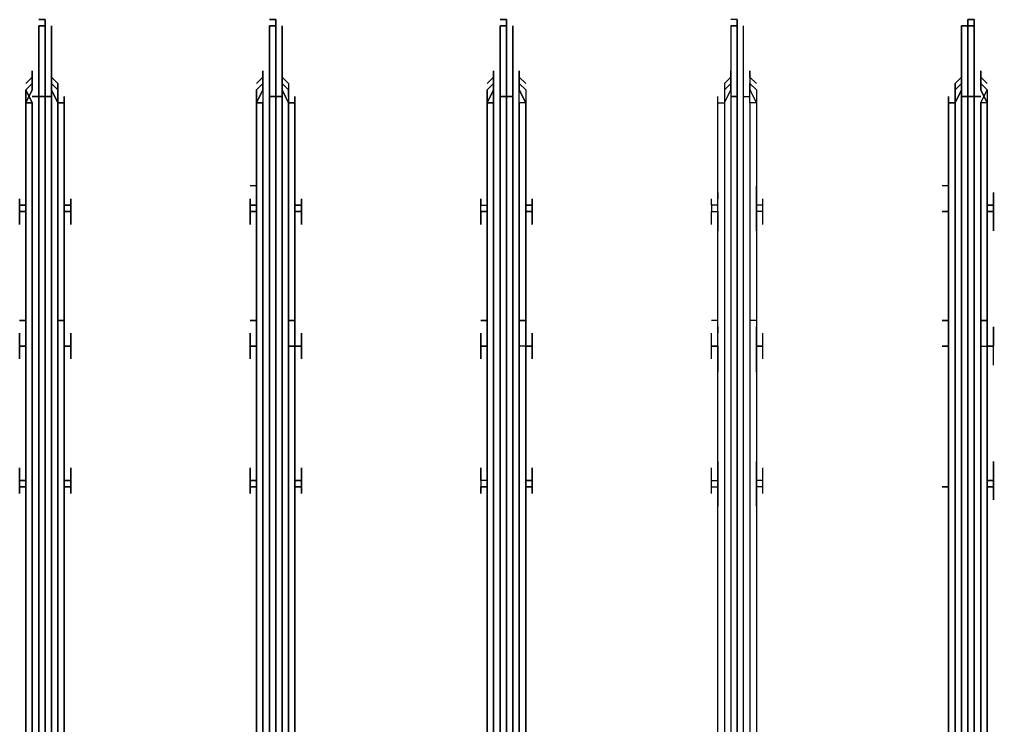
# Model space of a CAD drawing. Header units: metres. Extents: x 531759 to 532148, y 2675314 to 2675634.
# Drawn here: x 531962.0459 to 531962.2562, y 2675490.1569 to 2675490.3094 of the extents above; entities that cross this region are included whole.
import ezdxf

# ---------------------------------------------------------------- set-up
doc = ezdxf.new("R2010")
doc.units = ezdxf.units.M
doc.layers.add('IDT', color=7, linetype='Continuous')

# ---------------------------------------------------------------- blocks, each defined once
blk = doc.blocks.new('IDT')
at = {"layer": 'IDT', "color": 0, "lineweight": 25}
for p, q in [((13.89251, 14.96743), (13.89251, 15.16384)), ((13.89251, 15.16384), (13.89251, 14.96743)), ((13.89389, 15.16384), (13.89389, 14.96743)), ((13.89389, 14.96743), (13.89389, 15.16384)), ((13.89527, 14.96605), (13.89527, 15.16384)), ((13.89527, 15.16384), (13.89527, 14.96605)), ((13.89527, 14.96605), (13.89527, 15.16384)), ((13.89527, 15.16384), (13.89527, 14.96605)), ((13.89666, 14.96605), (13.89666, 15.16384)), ((13.89666, 15.16384), (13.89666, 14.96605)), ((13.89804, 14.96605), (13.89804, 15.16384)), ((13.89804, 15.16384), (13.89804, 14.96605)), ((13.89942, 15.16384), (13.89942, 14.96743)), ((13.89942, 14.96743), (13.89942, 15.16384)), ((13.9008, 14.96743), (13.9008, 15.16384)), ((13.9008, 15.16384), (13.9008, 14.96743)), ((13.9423, 14.96743), (13.9423, 15.16384)), ((13.94368, 14.96743), (13.94368, 15.16384)), ((13.94507, 15.16384), (13.94507, 14.96605)), ((13.94645, 15.16384), (13.94645, 14.96605)), ((13.94645, 14.96605), (13.94645, 15.16384)), ((13.94783, 14.96605), (13.94783, 15.16384)), ((13.94921, 14.96743), (13.94921, 15.16384)), ((13.9506, 15.16384), (13.9506, 14.96743)), ((13.99209, 14.96743), (13.99209, 15.16384)), ((13.99209, 15.16384), (13.99209, 14.96743)), ((13.99348, 15.16384), (13.99348, 14.96743)), ((13.99348, 14.96743), (13.99348, 15.16384)), ((13.99486, 14.96605), (13.99486, 15.16384)), ((13.99486, 15.16384), (13.99486, 14.96605)), ((13.99624, 15.16384), (13.99624, 14.96605)), ((13.99624, 14.96605), (13.99624, 15.16384)), ((13.99624, 15.16384), (13.99624, 14.96605)), ((13.99624, 14.96605), (13.99624, 15.16384)), ((13.99763, 15.16384), (13.99763, 14.96605)), ((13.99763, 14.96605), (13.99763, 15.16384)), ((13.99901, 15.16384), (13.99901, 14.96743)), ((13.99901, 14.96743), (13.99901, 15.16384)), ((14.00039, 14.96743), (14.00039, 15.16384)), ((14.00039, 15.16384), (14.00039, 14.96743)), ((14.04189, 14.96743), (14.04189, 15.16384)), ((14.04189, 15.16384), (14.04189, 14.96743)), ((14.04189, 15.16384), (14.04189, 14.96743)), ((14.04189, 15.16384), (14.04189, 14.96743)), ((14.04327, 15.16384), (14.04327, 14.96743)), ((14.04327, 14.96743), (14.04327, 15.16384)), ((14.04327, 14.96743), (14.04327, 15.16384)), ((14.04327, 14.96743), (14.04327, 15.16384)), ((14.04465, 14.96605), (14.04465, 15.16384)), ((14.04465, 15.16384), (14.04465, 14.96605)), ((14.04465, 14.96605), (14.04465, 15.16384)), ((14.04465, 15.16384), (14.04465, 14.96605)), ((14.04604, 14.96605), (14.04604, 15.16384)), ((14.04604, 15.16384), (14.04604, 14.96605)), ((14.04604, 14.96605), (14.04604, 15.16384)), ((14.04604, 15.16384), (14.04604, 14.96605)), ((14.04604, 14.96605), (14.04604, 15.16384)), ((14.04604, 15.16384), (14.04604, 14.96605)), ((14.04604, 15.16384), (14.04604, 14.96605)), ((14.04604, 14.96605), (14.04604, 15.16384)), ((14.04742, 14.96605), (14.04742, 15.16384)), ((14.04742, 15.16384), (14.04742, 14.96605)), ((14.04742, 15.16384), (14.04742, 14.96605)), ((14.04742, 14.96605), (14.04742, 15.16384)), ((14.0488, 15.16384), (14.0488, 14.96743)), ((14.0488, 14.96743), (14.0488, 15.16384)), ((14.0488, 14.96743), (14.0488, 15.16384)), ((14.0488, 14.96743), (14.0488, 15.16384)), ((14.05018, 14.96743), (14.05018, 15.16384)), ((14.05018, 15.16384), (14.05018, 14.96743)), ((14.05018, 14.96743), (14.05018, 15.16384)), ((14.05018, 15.16384), (14.05018, 14.96743)), ((14.09168, 14.96743), (14.09168, 15.16384)), ((14.09168, 15.16384), (14.09168, 14.96743)), ((14.09306, 15.16384), (14.09306, 14.96743)), ((14.09306, 14.96743), (14.09306, 15.16384)), ((14.09445, 14.96605), (14.09445, 15.16384)), ((14.09445, 15.16384), (14.09445, 14.96605)), ((14.09583, 15.16384), (14.09583, 14.96605)), ((14.09583, 14.96605), (14.09583, 15.16384)), ((14.09583, 15.16384), (14.09583, 14.96605)), ((14.09583, 14.96605), (14.09583, 15.16384)), ((14.09721, 15.16384), (14.09721, 14.96605)), ((14.09721, 14.96605), (14.09721, 15.16384)), ((14.0986, 15.16384), (14.0986, 14.96743)), ((14.0986, 14.96743), (14.0986, 15.16384)), ((14.09998, 14.96743), (14.09998, 15.16384)), ((14.09998, 15.16384), (14.09998, 14.96743)), ((13.89112, 15.05181), (13.89112, 15.05319)), ((13.89112, 15.05319), (13.89112, 15.05181)), ((13.89251, 15.05042), (13.89251, 15.05457)), ((13.89251, 15.05457), (13.89251, 15.05042)), ((13.9008, 15.05457), (13.9008, 15.05042)), ((13.9008, 15.05042), (13.9008, 15.05457)), ((13.9008, 15.05319), (13.9008, 15.05181)), ((13.9008, 15.05181), (13.9008, 15.05319)), ((13.9423, 15.05457), (13.9423, 15.05042)), ((13.9423, 15.05319), (13.9423, 15.05181)), ((13.9506, 15.05042), (13.9506, 15.05457)), ((13.9506, 15.05181), (13.9506, 15.05319)), ((13.99209, 15.04904), (13.99209, 15.05457)), ((13.99209, 15.05457), (13.99209, 15.05042)), ((13.99209, 15.05181), (13.99209, 15.05319)), ((13.99209, 15.05319), (13.99209, 15.05181)), ((14.00039, 15.05042), (14.00039, 15.05457)), ((14.00039, 15.05457), (14.00039, 15.05042)), ((14.00039, 15.05319), (14.00039, 15.05181)), ((14.00039, 15.05181), (14.00039, 15.05319)), ((14.04189, 15.05042), (14.04189, 15.05457)), ((14.04189, 15.05457), (14.04189, 15.05042)), ((14.04189, 15.05042), (14.04189, 15.05457)), ((14.04189, 15.05457), (14.04189, 15.04904)), ((14.04189, 15.05181), (14.04189, 15.05319)), ((14.04189, 15.05319), (14.04189, 15.05181)), ((14.04189, 15.05181), (14.04189, 15.05319)), ((14.04189, 15.05319), (14.04189, 15.05181)), ((14.05018, 15.05042), (14.05018, 15.05457)), ((14.05018, 15.05457), (14.05018, 15.05042)), ((14.05018, 15.05042), (14.05018, 15.05457)), ((14.05018, 15.05457), (14.05018, 15.05042)), ((14.05018, 15.05319), (14.05018, 15.05181)), ((14.05018, 15.05181), (14.05018, 15.05319)), ((14.05018, 15.05319), (14.05018, 15.05181)), ((14.05018, 15.05181), (14.05018, 15.05319)), ((14.09168, 15.05042), (14.09168, 15.05457)), ((14.09168, 15.05457), (14.09168, 15.04904)), ((14.09168, 15.05181), (14.09168, 15.05319)), ((14.09168, 15.05319), (14.09168, 15.05181)), ((14.09998, 15.05042), (14.09998, 15.05457)), ((14.09998, 15.05457), (14.09998, 15.05042)), ((14.09998, 15.05319), (14.09998, 15.05181)), ((14.09998, 15.05181), (14.09998, 15.05319)), ((13.89112, 15.05042), (13.89112, 15.05181)), ((13.89112, 15.05181), (13.89112, 15.05042)), ((13.9008, 15.05042), (13.9008, 15.05181)), ((13.9008, 15.05181), (13.9008, 15.05042)), ((13.94092, 15.05181), (13.94092, 15.05042)), ((13.95198, 15.05181), (13.95198, 15.05042)), ((13.99071, 15.05042), (13.99071, 15.05181)), ((13.99071, 15.05181), (13.99071, 15.05042)), ((14.00177, 15.05042), (14.00177, 15.05181)), ((14.00177, 15.05181), (14.00177, 15.05042)), ((14.0405, 15.05042), (14.0405, 15.05181)), ((14.0405, 15.05181), (14.0405, 15.05042)), ((14.0405, 15.05042), (14.0405, 15.05181)), ((14.0405, 15.05181), (14.0405, 15.05042)), ((14.05157, 15.05042), (14.05157, 15.05181)), ((14.05157, 15.05181), (14.05157, 15.05042)), ((14.05157, 15.05042), (14.05157, 15.05181)), ((14.05157, 15.05181), (14.05157, 15.05042)), ((14.0903, 15.05042), (14.0903, 15.05181)), ((14.0903, 15.05181), (14.0903, 15.05042)), ((14.10136, 15.05042), (14.10136, 15.05181)), ((14.10136, 15.05181), (14.10136, 15.05042)), ((13.89112, 15.04904), (13.89112, 15.05042)), ((13.89112, 15.05042), (13.89112, 15.04904)), ((13.89251, 15.05042), (13.89112, 15.05042)), ((13.89112, 15.05042), (13.89251, 15.05042)), ((13.89251, 15.04904), (13.89112, 15.04904)), ((13.89112, 15.04904), (13.89251, 15.04904)), ((13.89112, 15.04627), (13.89112, 15.04904)), ((13.89112, 15.04904), (13.89112, 15.04627)), ((13.89251, 15.04904), (13.89251, 15.05042)), ((13.89251, 15.05042), (13.89251, 15.04904)), ((13.89251, 15.04489), (13.89251, 15.04904)), ((13.89251, 15.04904), (13.89251, 15.04489)), ((13.9008, 15.04489), (13.9008, 15.05042)), ((13.9008, 15.05042), (13.90219, 15.05042)), ((13.90219, 15.05042), (13.9008, 15.05042)), ((13.9008, 15.05042), (13.90219, 15.05042)), ((13.90219, 15.05042), (13.9008, 15.05042)), ((13.9008, 15.05042), (13.9008, 15.04904)), ((13.9008, 15.05042), (13.9008, 15.04904)), ((13.9008, 15.04904), (13.9008, 15.05042)), ((13.9008, 15.04904), (13.9008, 15.04627)), ((13.9008, 15.04904), (13.9008, 15.04489)), ((13.9008, 15.04627), (13.9008, 15.04904)), ((13.94092, 15.05042), (13.9423, 15.05042)), ((13.94092, 15.05042), (13.94092, 15.04904)), ((13.94092, 15.04904), (13.9423, 15.04904)), ((13.94092, 15.04904), (13.94092, 15.04627)), ((13.9423, 15.05042), (13.9423, 15.04489)), ((13.9506, 15.04904), (13.9506, 15.05042)), ((13.95198, 15.05042), (13.9506, 15.05042)), ((13.9506, 15.04489), (13.9506, 15.04904)), ((13.95198, 15.04904), (13.9506, 15.04904)), ((13.95198, 15.05042), (13.95198, 15.04904)), ((13.95198, 15.04904), (13.95198, 15.04627)), ((13.99209, 15.05042), (13.99071, 15.05042)), ((13.99071, 15.05042), (13.99209, 15.05042)), ((13.99071, 15.04904), (13.99071, 15.05042)), ((13.99071, 15.05042), (13.99071, 15.04904)), ((13.99071, 15.04627), (13.99071, 15.04904)), ((13.99071, 15.04904), (13.99071, 15.04627)), ((13.99209, 15.04904), (13.99071, 15.04904)), ((13.99071, 15.04904), (13.99209, 15.04904)), ((13.99209, 15.05042), (13.99209, 15.04904)), ((13.99209, 15.04904), (13.99209, 15.04489)), ((13.99209, 15.04489), (13.99209, 15.04904)), ((14.00177, 15.05042), (14.00039, 15.05042)), ((14.00039, 15.05042), (14.00177, 15.05042)), ((14.00177, 15.05042), (14.00039, 15.05042)), ((14.00039, 15.05042), (14.00039, 15.04904)), ((14.00177, 15.05042), (14.00039, 15.05042)), ((14.00039, 15.05042), (14.00039, 15.04904)), ((14.00039, 15.04904), (14.00177, 15.04904)), ((14.00039, 15.04904), (14.00177, 15.04904)), ((14.00039, 15.04904), (14.00039, 15.04489)), ((14.00039, 15.04489), (14.00039, 15.04904)), ((14.00177, 15.04904), (14.00177, 15.05042)), ((14.00177, 15.04904), (14.00177, 15.05042)), ((14.00177, 15.04627), (14.00177, 15.04904)), ((14.00177, 15.04904), (14.00177, 15.04627)), ((14.04189, 15.05042), (14.0405, 15.05042)), ((14.0405, 15.05042), (14.04189, 15.05042)), ((14.04189, 15.05042), (14.0405, 15.05042)), ((14.0405, 15.05042), (14.04189, 15.05042)), ((14.0405, 15.04904), (14.0405, 15.05042)), ((14.0405, 15.05042), (14.0405, 15.04904)), ((14.0405, 15.04904), (14.0405, 15.05042)), ((14.0405, 15.05042), (14.0405, 15.04904)), ((14.04189, 15.04904), (14.0405, 15.04904)), ((14.0405, 15.04904), (14.0405, 15.04627)), ((14.0405, 15.04627), (14.0405, 15.04904)), ((14.0405, 15.04904), (14.0405, 15.04627)), ((14.0405, 15.04627), (14.0405, 15.04904)), ((14.0405, 15.04904), (14.04189, 15.04904)), ((14.04189, 15.04904), (14.0405, 15.04904)), ((14.0405, 15.04904), (14.04189, 15.04904)), ((14.04189, 15.04904), (14.04189, 15.05042)), ((14.04189, 15.05042), (14.04189, 15.04904)), ((14.04189, 15.04904), (14.04189, 15.05042)), ((14.04189, 15.04489), (14.04189, 15.04904)), ((14.04189, 15.04904), (14.04189, 15.04489)), ((14.04189, 15.04489), (14.04189, 15.04904)), ((14.04189, 15.04904), (14.04189, 15.04489)), ((14.05157, 15.05042), (14.05018, 15.05042)), ((14.05018, 15.05042), (14.05157, 15.05042)), ((14.05157, 15.05042), (14.05018, 15.05042)), ((14.05157, 15.05042), (14.05018, 15.05042)), ((14.05018, 15.05042), (14.05018, 15.04904)), ((14.05018, 15.04904), (14.05018, 15.05042)), ((14.05018, 15.05042), (14.05157, 15.05042)), ((14.05018, 15.04904), (14.05018, 15.05042)), ((14.05018, 15.05042), (14.05157, 15.05042)), ((14.05157, 15.05042), (14.05018, 15.05042)), ((14.05018, 15.05042), (14.05018, 15.04904)), ((14.05018, 15.04904), (14.05157, 15.04904)), ((14.05157, 15.04904), (14.05018, 15.04904)), ((14.05018, 15.04904), (14.05018, 15.04489)), ((14.05018, 15.04489), (14.05018, 15.04904)), ((14.05157, 15.04904), (14.05018, 15.04904)), ((14.05018, 15.04904), (14.05018, 15.04489)), ((14.05018, 15.04489), (14.05018, 15.04904)), ((14.05018, 15.04904), (14.05157, 15.04904)), ((14.05157, 15.04904), (14.05157, 15.05042)), ((14.05157, 15.05042), (14.05157, 15.04904)), ((14.05157, 15.04904), (14.05157, 15.05042)), ((14.05157, 15.05042), (14.05157, 15.04904)), ((14.05157, 15.04904), (14.05157, 15.04627)), ((14.05157, 15.04627), (14.05157, 15.04904)), ((14.05157, 15.04904), (14.05157, 15.04627)), ((14.05157, 15.04627), (14.05157, 15.04904)), ((14.09168, 15.05042), (14.0903, 15.05042)), ((14.0903, 15.05042), (14.09168, 15.05042)), ((14.0903, 15.04904), (14.0903, 15.05042)), ((14.0903, 15.05042), (14.0903, 15.04904)), ((14.0903, 15.04904), (14.09168, 15.04904)), ((14.09168, 15.04904), (14.0903, 15.04904)), ((14.0903, 15.04904), (14.0903, 15.04627)), ((14.0903, 15.04627), (14.0903, 15.04904)), ((14.09168, 15.04904), (14.09168, 15.05042)), ((14.09168, 15.04904), (14.09168, 15.04489)), ((14.09168, 15.04489), (14.09168, 15.04904)), ((14.10136, 15.05042), (14.09998, 15.05042)), ((14.09998, 15.05042), (14.10136, 15.05042)), ((14.10136, 15.05042), (14.09998, 15.05042)), ((14.09998, 15.05042), (14.09998, 15.04904)), ((14.09998, 15.04904), (14.09998, 15.05042)), ((14.09998, 15.05042), (14.10136, 15.05042)), ((14.10136, 15.04904), (14.09998, 15.04904)), ((14.09998, 15.04904), (14.09998, 15.04489)), ((14.09998, 15.04489), (14.09998, 15.04904)), ((14.09998, 15.04904), (14.10136, 15.04904)), ((14.10136, 15.04904), (14.10136, 15.05042)), ((14.10136, 15.05042), (14.10136, 15.04904)), ((14.10136, 15.04904), (14.10136, 15.04627)), ((14.10136, 15.04627), (14.10136, 15.04904)), ((13.89112, 15.04489), (13.89112, 15.04627)), ((13.89112, 15.04627), (13.89112, 15.04489)), ((13.9008, 15.04627), (13.9008, 15.04489)), ((13.9008, 15.04489), (13.9008, 15.04627)), ((13.9423, 15.04489), (13.9423, 15.04627)), ((13.9506, 15.04627), (13.9506, 15.04489)), ((13.99209, 15.04489), (13.99209, 15.04627)), ((13.99209, 15.04627), (13.99209, 15.04489)), ((14.00039, 15.04489), (14.00039, 15.04627)), ((14.00039, 15.04627), (14.00039, 15.04489)), ((14.04189, 15.04489), (14.04189, 15.04627)), ((14.04189, 15.04627), (14.04189, 15.04489)), ((14.04189, 15.04489), (14.04189, 15.04627)), ((14.04189, 15.04627), (14.04189, 15.04489)), ((14.05018, 15.04627), (14.05018, 15.04489)), ((14.05018, 15.04489), (14.05018, 15.04627)), ((14.05018, 15.04489), (14.05018, 15.04627)), ((14.05018, 15.04489), (14.05018, 15.04627)), ((14.09168, 15.04489), (14.09168, 15.04627)), ((14.09168, 15.04627), (14.09168, 15.04489)), ((14.09998, 15.04627), (14.09998, 15.04489)), ((14.09998, 15.04489), (14.09998, 15.04627)), ((13.89112, 15.02414), (13.89112, 15.02276)), ((13.89112, 15.02414), (13.89112, 15.02276)), ((13.89251, 15.01999), (13.89251, 15.02553)), ((13.89251, 15.02553), (13.89251, 15.01999)), ((13.9008, 15.01999), (13.9008, 15.02553)), ((13.9008, 15.02553), (13.9008, 15.01999)), ((13.9008, 15.02414), (13.9008, 15.02276)), ((13.9008, 15.02276), (13.9008, 15.02414)), ((13.9423, 15.02553), (13.9423, 15.01999)), ((13.9423, 15.02414), (13.9423, 15.02276)), ((13.9506, 15.01999), (13.9506, 15.02553)), ((13.9506, 15.02276), (13.9506, 15.02414)), ((13.99209, 15.01999), (13.99209, 15.02553)), ((13.99209, 15.02553), (13.99209, 15.01999)), ((13.99209, 15.02276), (13.99209, 15.02414)), ((13.99209, 15.02414), (13.99209, 15.02276)), ((14.00039, 15.01999), (14.00039, 15.02553)), ((14.00039, 15.02553), (14.00039, 15.01999)), ((14.00039, 15.02414), (14.00039, 15.02276)), ((14.00039, 15.02276), (14.00039, 15.02414)), ((14.04189, 15.01999), (14.04189, 15.02553)), ((14.04189, 15.02553), (14.04189, 15.01999)), ((14.04189, 15.01584), (14.04189, 15.02553)), ((14.04189, 15.02553), (14.04189, 15.01999)), ((14.04189, 15.02276), (14.04189, 15.02414)), ((14.04189, 15.02414), (14.04189, 15.02276)), ((14.04189, 15.02276), (14.04189, 15.02414)), ((14.04189, 15.02414), (14.04189, 15.02276)), ((14.05018, 15.01999), (14.05018, 15.02553)), ((14.05018, 15.02553), (14.05018, 15.01999)), ((14.05018, 15.02553), (14.05018, 15.01999)), ((14.05018, 15.01999), (14.05018, 15.02553)), ((14.05018, 15.02414), (14.05018, 15.02276)), ((14.05018, 15.02276), (14.05018, 15.02414)), ((14.05018, 15.02414), (14.05018, 15.02276)), ((14.05018, 15.02276), (14.05018, 15.02414)), ((14.09168, 15.01999), (14.09168, 15.02553)), ((14.09168, 15.02553), (14.09168, 15.01999)), ((14.09168, 15.02276), (14.09168, 15.02414)), ((14.09168, 15.02414), (14.09168, 15.02276)), ((14.09998, 15.01999), (14.09998, 15.02553)), ((14.09998, 15.02553), (14.09998, 15.01999)), ((14.09998, 15.02414), (14.09998, 15.02276)), ((14.09998, 15.02276), (14.09998, 15.02414)), ((13.89112, 15.02276), (13.89112, 15.01999)), ((13.89112, 15.02276), (13.89112, 15.01999)), ((13.9008, 15.02276), (13.9008, 15.01999)), ((13.9008, 15.01999), (13.9008, 15.02276)), ((13.94092, 15.02276), (13.94092, 15.01999)), ((13.95198, 15.02276), (13.95198, 15.01999)), ((13.99071, 15.01999), (13.99071, 15.02276)), ((13.99071, 15.02276), (13.99071, 15.01999)), ((14.00177, 15.01999), (14.00177, 15.02276)), ((14.00177, 15.02276), (14.00177, 15.01999)), ((14.0405, 15.01999), (14.0405, 15.02276)), ((14.0405, 15.02276), (14.0405, 15.01999)), ((14.0405, 15.01999), (14.0405, 15.02276)), ((14.0405, 15.02276), (14.0405, 15.01999)), ((14.05157, 15.01999), (14.05157, 15.02276)), ((14.05157, 15.02276), (14.05157, 15.01999)), ((14.05157, 15.01999), (14.05157, 15.02276)), ((14.05157, 15.02276), (14.05157, 15.01999)), ((14.0903, 15.01999), (14.0903, 15.02276)), ((14.0903, 15.02276), (14.0903, 15.01999)), ((14.10136, 15.01999), (14.10136, 15.02276)), ((14.10136, 15.02276), (14.10136, 15.01999)), ((13.89112, 15.01999), (13.89251, 15.01999)), ((13.89112, 15.01999), (13.89251, 15.01999)), ((13.89112, 15.01999), (13.89251, 15.01999)), ((13.89251, 15.01999), (13.89112, 15.01999)), ((13.89251, 15.01999), (13.89112, 15.01999)), ((13.89112, 15.01999), (13.89112, 15.01723)), ((13.89112, 15.01723), (13.89112, 15.01999)), ((13.89251, 15.01999), (13.89251, 15.01584)), ((13.89251, 15.01584), (13.89251, 15.01999)), ((13.89389, 15.01999), (13.89251, 15.01999)), ((13.90219, 15.01999), (13.9008, 15.01999)), ((13.9008, 15.01999), (13.90219, 15.01999)), ((13.90219, 15.01999), (13.9008, 15.01999)), ((13.9008, 15.01999), (13.90219, 15.01999)), ((13.9008, 15.01584), (13.9008, 15.01999)), ((13.9008, 15.01999), (13.9008, 15.01723)), ((13.9008, 15.01584), (13.9008, 15.01999)), ((13.9008, 15.01999), (13.90219, 15.01999)), ((13.90219, 15.01999), (13.9008, 15.01999)), ((13.9008, 15.01999), (13.9008, 15.01723)), ((13.94092, 15.01999), (13.9423, 15.01999)), ((13.9423, 15.01999), (13.94092, 15.01999)), ((13.94092, 15.01999), (13.94092, 15.01723)), ((13.9423, 15.01999), (13.9423, 15.01584)), ((13.95198, 15.01999), (13.9506, 15.01999)), ((13.9506, 15.01999), (13.9506, 15.01584)), ((13.9506, 15.01999), (13.95198, 15.01999)), ((13.95198, 15.01999), (13.9506, 15.01999)), ((13.95198, 15.01999), (13.95198, 15.01723)), ((13.99209, 15.01999), (13.99071, 15.01999)), ((13.99071, 15.01999), (13.99071, 15.01723)), ((13.99071, 15.01723), (13.99071, 15.01999)), ((13.99071, 15.01999), (13.99209, 15.01999)), ((13.99209, 15.01999), (13.99071, 15.01999)), ((13.99071, 15.01999), (13.99209, 15.01999)), ((13.99209, 15.01584), (13.99209, 15.01999)), ((13.99209, 15.01999), (13.99209, 15.01584)), ((13.99209, 15.01999), (13.99348, 15.01999)), ((14.00177, 15.01999), (14.00039, 15.01999)), ((14.00039, 15.01999), (14.00177, 15.01999)), ((14.00039, 15.01999), (14.00039, 15.01584)), ((14.00039, 15.01584), (14.00039, 15.01999)), ((14.00039, 15.01999), (14.00177, 15.01999)), ((14.00177, 15.01999), (14.00039, 15.01999)), ((14.00039, 15.01999), (14.00177, 15.01999)), ((14.00039, 15.01999), (14.00177, 15.01999)), ((14.00177, 15.01999), (14.00039, 15.01999)), ((14.00177, 15.01999), (14.00177, 15.01723)), ((14.00177, 15.01723), (14.00177, 15.01999)), ((14.04189, 15.01999), (14.0405, 15.01999)), ((14.0405, 15.01999), (14.04189, 15.01999)), ((14.0405, 15.01723), (14.0405, 15.01999)), ((14.0405, 15.01999), (14.0405, 15.01723)), ((14.0405, 15.01723), (14.0405, 15.01999)), ((14.0405, 15.01999), (14.04189, 15.01999)), ((14.04189, 15.01999), (14.0405, 15.01999)), ((14.0405, 15.01999), (14.0405, 15.01723)), ((14.04189, 15.01999), (14.0405, 15.01999)), ((14.0405, 15.01999), (14.04189, 15.01999)), ((14.04189, 15.01999), (14.0405, 15.01999)), ((14.0405, 15.01999), (14.04189, 15.01999)), ((14.04189, 15.01999), (14.04327, 15.01999)), ((14.04327, 15.01999), (14.04189, 15.01999)), ((14.04189, 15.01999), (14.04189, 15.01584)), ((14.04189, 15.01584), (14.04189, 15.01999)), ((14.04189, 15.01999), (14.04189, 15.01584)), ((14.05157, 15.01999), (14.05018, 15.01999)), ((14.05018, 15.01999), (14.05157, 15.01999)), ((14.05018, 15.01584), (14.05018, 15.01999)), ((14.05018, 15.01999), (14.05157, 15.01999)), ((14.05157, 15.01999), (14.05018, 15.01999)), ((14.05018, 15.01999), (14.05018, 15.01584)), ((14.05018, 15.01999), (14.05157, 15.01999)), ((14.05157, 15.01999), (14.05018, 15.01999)), ((14.05018, 15.01999), (14.05157, 15.01999)), ((14.05157, 15.01999), (14.05018, 15.01999)), ((14.05018, 15.01584), (14.05018, 15.01999)), ((14.05018, 15.01999), (14.05157, 15.01999)), ((14.05157, 15.01999), (14.05018, 15.01999)), ((14.05018, 15.01999), (14.05157, 15.01999)), ((14.05157, 15.01999), (14.05018, 15.01999)), ((14.05018, 15.01999), (14.05018, 15.01584)), ((14.05018, 15.01999), (14.05157, 15.01999)), ((14.05157, 15.01999), (14.05018, 15.01999)), ((14.05157, 15.01999), (14.05157, 15.01723)), ((14.05157, 15.01723), (14.05157, 15.01999)), ((14.05157, 15.01999), (14.05157, 15.01723)), ((14.05157, 15.01723), (14.05157, 15.01999)), ((14.0903, 15.01723), (14.0903, 15.01999)), ((14.0903, 15.01999), (14.09168, 15.01999)), ((14.09168, 15.01999), (14.0903, 15.01999)), ((14.0903, 15.01999), (14.09168, 15.01999)), ((14.09168, 15.01999), (14.0903, 15.01999)), ((14.0903, 15.01999), (14.0903, 15.01723)), ((14.09168, 15.01584), (14.09168, 15.01999)), ((14.09168, 15.01999), (14.09168, 15.01584)), ((14.09998, 15.01999), (14.09998, 15.01584)), ((14.09998, 15.01584), (14.09998, 15.01999)), ((14.09998, 15.01999), (14.10136, 15.01999)), ((14.10136, 15.01999), (14.09998, 15.01999)), ((14.09998, 15.01999), (14.10136, 15.01999)), ((14.10136, 15.01999), (14.09998, 15.01999)), ((14.09998, 15.01999), (14.10136, 15.01999)), ((14.09998, 15.01999), (14.10136, 15.01999)), ((14.10136, 15.01999), (14.09998, 15.01999)), ((14.10136, 15.01999), (14.10136, 15.01723)), ((14.10136, 15.01723), (14.10136, 15.01999)), ((13.89112, 15.01723), (13.89112, 15.01584)), ((13.89112, 15.01584), (13.89112, 15.01723)), ((13.9008, 15.01723), (13.9008, 15.01584)), ((13.9008, 15.01723), (13.9008, 15.01584)), ((13.9423, 15.01584), (13.9423, 15.01723)), ((13.9506, 15.01584), (13.9506, 15.01723)), ((13.99209, 15.01584), (13.99209, 15.01723)), ((13.99209, 15.01723), (13.99209, 15.01584)), ((14.00039, 15.01584), (14.00039, 15.01723)), ((14.00039, 15.01723), (14.00039, 15.01584)), ((14.04189, 15.01584), (14.04189, 15.01723)), ((14.04189, 15.01723), (14.04189, 15.01584)), ((14.04189, 15.01584), (14.04189, 15.01723)), ((14.04189, 15.01723), (14.04189, 15.01584)), ((14.05018, 15.01723), (14.05018, 15.01584)), ((14.05018, 15.01584), (14.05018, 15.01723)), ((14.05018, 15.01584), (14.05018, 15.01723)), ((14.05018, 15.01723), (14.05018, 15.01584)), ((14.09168, 15.01584), (14.09168, 15.01723)), ((14.09168, 15.01723), (14.09168, 15.01584)), ((14.09998, 15.01584), (14.09998, 15.01723)), ((14.09998, 15.01723), (14.09998, 15.01584)), ((13.89389, 15.01446), (13.89251, 15.01446)), ((13.89251, 15.01446), (13.89389, 15.01446)), ((13.90219, 15.01446), (13.9008, 15.01446)), ((13.9008, 15.01446), (13.90219, 15.01446)), ((13.9423, 15.01446), (13.94368, 15.01446)), ((13.9506, 15.01446), (13.95198, 15.01446)), ((13.99348, 15.01446), (13.99209, 15.01446)), ((13.99209, 15.01446), (13.99348, 15.01446)), ((14.00177, 15.01446), (14.00039, 15.01446)), ((14.00039, 15.01446), (14.00177, 15.01446)), ((14.04327, 15.01446), (14.04189, 15.01446)), ((14.04189, 15.01446), (14.04327, 15.01446)), ((14.04327, 15.01446), (14.04189, 15.01446)), ((14.04189, 15.01446), (14.04327, 15.01446)), ((14.05157, 15.01446), (14.05018, 15.01446)), ((14.05018, 15.01446), (14.05157, 15.01446)), ((14.05157, 15.01446), (14.05018, 15.01446)), ((14.05018, 15.01446), (14.05157, 15.01446)), ((14.09306, 15.01446), (14.09168, 15.01446)), ((14.09168, 15.01446), (14.09306, 15.01446)), ((14.10136, 15.01446), (14.09998, 15.01446)), ((14.09998, 15.01446), (14.10136, 15.01446)), ((13.89112, 14.99371), (13.89112, 14.9951)), ((13.89112, 14.9951), (13.89112, 14.99371)), ((13.89251, 14.99095), (13.89251, 14.9951)), ((13.89251, 14.9951), (13.89251, 14.99095)), ((13.9008, 14.99095), (13.9008, 14.9951)), ((13.9008, 14.9951), (13.9008, 14.99371)), ((13.9008, 14.99371), (13.9008, 14.9951)), ((13.9008, 14.9951), (13.9008, 14.99095)), ((13.9423, 14.99371), (13.9423, 14.9951)), ((13.9423, 14.9951), (13.9423, 14.99095)), ((13.9506, 14.99095), (13.9506, 14.9951)), ((13.9506, 14.9951), (13.9506, 14.99371)), ((13.99209, 14.99371), (13.99209, 14.9951)), ((13.99209, 14.9951), (13.99209, 14.99095)), ((13.99209, 14.99095), (13.99209, 14.9951)), ((13.99209, 14.9951), (13.99209, 14.99371)), ((14.00039, 14.99095), (14.00039, 14.9951)), ((14.00039, 14.9951), (14.00039, 14.99371)), ((14.00039, 14.99371), (14.00039, 14.9951)), ((14.00039, 14.9951), (14.00039, 14.99095)), ((14.04189, 14.99371), (14.04189, 14.9951)), ((14.04189, 14.9951), (14.04189, 14.99095)), ((14.04189, 14.99095), (14.04189, 14.9951)), ((14.04189, 14.9951), (14.04189, 14.99371)), ((14.04189, 14.99371), (14.04189, 14.9951)), ((14.04189, 14.9951), (14.04189, 14.99095)), ((14.04189, 14.99095), (14.04189, 14.9951)), ((14.04189, 14.9951), (14.04189, 14.99371)), ((14.05018, 14.9951), (14.05018, 14.99095)), ((14.05018, 14.99095), (14.05018, 14.9951)), ((14.05018, 14.9951), (14.05018, 14.99371)), ((14.05018, 14.99371), (14.05018, 14.9951)), ((14.05018, 14.99095), (14.05018, 14.9951)), ((14.05018, 14.9951), (14.05018, 14.99371)), ((14.05018, 14.99371), (14.05018, 14.9951)), ((14.05018, 14.9951), (14.05018, 14.99095)), ((14.09168, 14.99095), (14.09168, 14.9951)), ((14.09168, 14.9951), (14.09168, 14.99371)), ((14.09168, 14.99371), (14.09168, 14.9951)), ((14.09168, 14.9951), (14.09168, 14.99095)), ((14.09998, 14.99095), (14.09998, 14.9951)), ((14.09998, 14.9951), (14.09998, 14.99371)), ((14.09998, 14.99371), (14.09998, 14.9951)), ((14.09998, 14.9951), (14.09998, 14.99095)), ((13.89112, 14.99095), (13.89112, 14.99371)), ((13.89112, 14.99371), (13.89112, 14.99095)), ((13.9008, 14.99371), (13.9008, 14.99095)), ((13.9008, 14.99095), (13.9008, 14.99371)), ((13.94092, 14.99371), (13.94092, 14.99095)), ((13.95198, 14.99371), (13.95198, 14.99095)), ((13.99071, 14.99095), (13.99071, 14.99371)), ((13.99071, 14.99371), (13.99071, 14.99095)), ((14.00177, 14.99095), (14.00177, 14.99371)), ((14.00177, 14.99371), (14.00177, 14.99095)), ((14.0405, 14.99095), (14.0405, 14.99371)), ((14.0405, 14.99371), (14.0405, 14.99095)), ((14.0405, 14.99095), (14.0405, 14.99371)), ((14.0405, 14.99371), (14.0405, 14.99095)), ((14.05157, 14.99095), (14.05157, 14.99371)), ((14.05157, 14.99371), (14.05157, 14.99095)), ((14.05157, 14.99095), (14.05157, 14.99371)), ((14.05157, 14.99371), (14.05157, 14.99095)), ((14.0903, 14.99095), (14.0903, 14.99371)), ((14.0903, 14.99371), (14.0903, 14.99095)), ((14.10136, 14.99095), (14.10136, 14.99371)), ((14.10136, 14.99371), (14.10136, 14.99095)), ((13.89251, 14.99095), (13.89112, 14.99095)), ((13.89112, 14.99095), (13.89251, 14.99095)), ((13.89112, 14.98956), (13.89112, 14.99095)), ((13.89112, 14.99095), (13.89112, 14.98956)), ((13.89251, 14.98541), (13.89251, 14.99095)), ((13.89251, 14.99095), (13.89251, 14.98956)), ((13.9008, 14.98956), (13.9008, 14.99095)), ((13.9008, 14.99095), (13.90219, 14.99095)), ((13.90219, 14.99095), (13.9008, 14.99095)), ((13.9008, 14.99095), (13.9008, 14.98956)), ((13.90219, 14.99095), (13.9008, 14.99095)), ((13.9008, 14.99095), (13.90219, 14.99095)), ((13.9008, 14.98956), (13.9008, 14.99095)), ((13.9008, 14.99095), (13.9008, 14.98956)), ((13.94092, 14.99095), (13.9423, 14.99095)), ((13.94092, 14.99095), (13.94092, 14.98956)), ((13.9423, 14.99095), (13.9423, 14.98541)), ((13.95198, 14.99095), (13.9506, 14.99095)), ((13.95198, 14.99095), (13.9506, 14.99095)), ((13.9506, 14.99095), (13.9506, 14.98541)), ((13.95198, 14.98956), (13.95198, 14.99095)), ((13.99071, 14.98956), (13.99071, 14.99095)), ((13.99071, 14.99095), (13.99071, 14.98956)), ((13.99209, 14.99095), (13.99071, 14.99095)), ((13.99071, 14.99095), (13.99209, 14.99095)), ((13.99209, 14.99095), (13.99209, 14.98956)), ((13.99209, 14.98956), (13.99209, 14.99095)), ((14.00039, 14.98956), (14.00039, 14.99095)), ((14.00039, 14.99095), (14.00177, 14.99095)), ((14.00039, 14.98956), (14.00039, 14.99095)), ((14.00039, 14.99095), (14.00177, 14.99095)), ((14.00177, 14.99095), (14.00039, 14.99095)), ((14.00039, 14.99095), (14.00177, 14.99095)), ((14.00177, 14.99095), (14.00177, 14.98956)), ((14.00177, 14.99095), (14.00177, 14.98956)), ((14.04189, 14.99095), (14.0405, 14.99095)), ((14.0405, 14.99095), (14.04189, 14.99095)), ((14.04189, 14.99095), (14.0405, 14.99095)), ((14.0405, 14.99095), (14.04189, 14.99095)), ((14.0405, 14.98956), (14.0405, 14.99095)), ((14.0405, 14.99095), (14.0405, 14.98956)), ((14.0405, 14.98956), (14.0405, 14.99095)), ((14.0405, 14.99095), (14.0405, 14.98956)), ((14.04189, 14.99095), (14.04189, 14.98956)), ((14.04189, 14.98956), (14.04189, 14.99095)), ((14.04189, 14.99095), (14.04189, 14.98956)), ((14.04189, 14.98541), (14.04189, 14.99095)), ((14.05018, 14.99095), (14.05157, 14.99095)), ((14.05157, 14.99095), (14.05018, 14.99095)), ((14.05157, 14.99095), (14.05018, 14.99095)), ((14.05018, 14.99095), (14.05018, 14.98956)), ((14.05157, 14.99095), (14.05018, 14.99095)), ((14.05018, 14.99095), (14.05018, 14.98956)), ((14.05018, 14.98541), (14.05018, 14.99095)), ((14.05018, 14.99095), (14.05157, 14.99095)), ((14.05157, 14.99095), (14.05018, 14.99095)), ((14.05018, 14.99095), (14.05018, 14.98541)), ((14.05157, 14.98956), (14.05157, 14.99095)), ((14.05157, 14.98956), (14.05157, 14.99095)), ((14.05157, 14.99095), (14.05157, 14.98956)), ((14.05157, 14.98956), (14.05157, 14.99095)), ((14.0903, 14.98956), (14.0903, 14.99095)), ((14.0903, 14.99095), (14.0903, 14.98956)), ((14.09168, 14.99095), (14.0903, 14.99095)), ((14.0903, 14.99095), (14.09168, 14.99095)), ((14.09168, 14.99095), (14.09168, 14.98956)), ((14.09168, 14.98956), (14.09168, 14.99095)), ((14.09998, 14.99095), (14.09998, 14.98541)), ((14.09998, 14.98956), (14.09998, 14.99095)), ((14.09998, 14.99095), (14.10136, 14.99095)), ((14.10136, 14.99095), (14.09998, 14.99095)), ((14.09998, 14.99095), (14.10136, 14.99095)), ((14.10136, 14.99095), (14.10136, 14.98956)), ((14.10136, 14.98956), (14.10136, 14.99095)), ((13.89251, 14.98956), (13.89112, 14.98956)), ((13.89112, 14.98956), (13.89251, 14.98956)), ((13.89112, 14.98818), (13.89112, 14.98956)), ((13.89112, 14.98956), (13.89112, 14.98818)), ((13.89112, 14.9868), (13.89112, 14.98818)), ((13.89112, 14.98818), (13.89112, 14.9868)), ((13.89251, 14.98956), (13.89251, 14.98541)), ((13.9008, 14.98956), (13.9008, 14.98541)), ((13.9008, 14.98541), (13.9008, 14.98956)), ((13.9008, 14.98818), (13.9008, 14.98956)), ((13.9008, 14.98956), (13.9008, 14.98818)), ((13.9008, 14.98818), (13.9008, 14.9868)), ((13.9008, 14.9868), (13.9008, 14.98818)), ((13.94092, 14.98956), (13.9423, 14.98956)), ((13.94092, 14.98956), (13.94092, 14.98818)), ((13.9423, 14.98818), (13.9423, 14.9868)), ((13.9506, 14.98956), (13.95198, 14.98956)), ((13.9506, 14.9868), (13.9506, 14.98818)), ((13.95198, 14.98956), (13.95198, 14.98818)), ((13.99071, 14.98818), (13.99071, 14.98956)), ((13.99071, 14.98956), (13.99071, 14.98818)), ((13.99209, 14.98956), (13.99071, 14.98956)), ((13.99071, 14.98956), (13.99209, 14.98956)), ((13.99209, 14.98541), (13.99209, 14.98956)), ((13.99209, 14.98956), (13.99209, 14.98541)), ((13.99209, 14.9868), (13.99209, 14.98818)), ((13.99209, 14.98818), (13.99209, 14.9868)), ((14.00177, 14.98956), (14.00039, 14.98956)), ((14.00039, 14.98956), (14.00039, 14.98541)), ((14.00039, 14.98541), (14.00039, 14.98956)), ((14.00177, 14.98956), (14.00039, 14.98956)), ((14.00039, 14.98818), (14.00039, 14.9868)), ((14.00039, 14.9868), (14.00039, 14.98818)), ((14.00177, 14.98956), (14.00177, 14.98818)), ((14.00177, 14.98818), (14.00177, 14.98956)), ((14.04189, 14.98956), (14.0405, 14.98956)), ((14.0405, 14.98956), (14.04189, 14.98956)), ((14.0405, 14.98818), (14.0405, 14.98956)), ((14.0405, 14.98956), (14.0405, 14.98818)), ((14.0405, 14.98818), (14.0405, 14.98956)), ((14.0405, 14.98956), (14.0405, 14.98818)), ((14.04189, 14.98956), (14.0405, 14.98956)), ((14.0405, 14.98956), (14.04189, 14.98956)), ((14.04189, 14.98956), (14.04189, 14.98541)), ((14.04189, 14.98541), (14.04189, 14.98956)), ((14.04189, 14.98956), (14.04189, 14.98541)), ((14.04189, 14.9868), (14.04189, 14.98818)), ((14.04189, 14.98818), (14.04189, 14.9868)), ((14.04189, 14.9868), (14.04189, 14.98818)), ((14.04189, 14.98818), (14.04189, 14.9868)), ((14.05018, 14.98956), (14.05157, 14.98956)), ((14.05018, 14.98541), (14.05018, 14.98956)), ((14.05018, 14.98956), (14.05157, 14.98956)), ((14.05157, 14.98956), (14.05018, 14.98956)), ((14.05018, 14.98956), (14.05157, 14.98956)), ((14.05018, 14.98956), (14.05018, 14.98541)), ((14.05018, 14.98818), (14.05018, 14.9868)), ((14.05018, 14.9868), (14.05018, 14.98818)), ((14.05018, 14.98818), (14.05018, 14.9868)), ((14.05018, 14.9868), (14.05018, 14.98818)), ((14.05157, 14.98956), (14.05157, 14.98818)), ((14.05157, 14.98818), (14.05157, 14.98956)), ((14.05157, 14.98956), (14.05157, 14.98818)), ((14.05157, 14.98818), (14.05157, 14.98956)), ((14.09168, 14.98956), (14.0903, 14.98956)), ((14.0903, 14.98956), (14.09168, 14.98956)), ((14.0903, 14.98818), (14.0903, 14.98956)), ((14.0903, 14.98956), (14.0903, 14.98818)), ((14.09168, 14.98541), (14.09168, 14.98956)), ((14.09168, 14.98956), (14.09168, 14.98541)), ((14.09168, 14.9868), (14.09168, 14.98818)), ((14.09168, 14.98818), (14.09168, 14.9868)), ((14.09998, 14.98541), (14.09998, 14.98956)), ((14.10136, 14.98956), (14.09998, 14.98956)), ((14.09998, 14.98956), (14.10136, 14.98956)), ((14.09998, 14.98818), (14.09998, 14.9868)), ((14.09998, 14.9868), (14.09998, 14.98818)), ((14.10136, 14.98956), (14.10136, 14.98818)), ((14.10136, 14.98818), (14.10136, 14.98956)), ((13.9008, 14.98541), (13.90219, 14.98541)), ((14.05018, 14.98541), (14.05157, 14.98541)), ((13.89251, 14.96743), (13.89389, 14.96467)), ((13.89389, 14.96467), (13.89251, 14.96743)), ((13.89251, 14.96605), (13.89251, 14.96743)), ((13.89251, 14.96743), (13.89389, 14.96743)), ((13.89389, 14.96743), (13.89251, 14.96467)), ((13.89251, 14.96605), (13.89251, 14.96743)), ((13.89251, 14.96743), (13.89389, 14.96743)), ((13.89389, 14.96743), (13.89251, 14.96467)), ((13.89942, 14.96743), (13.89804, 14.96467)), ((13.89804, 14.96467), (13.89942, 14.96743)), ((13.89942, 14.96743), (13.89942, 14.96328)), ((13.89942, 14.96328), (13.89942, 14.96743)), ((13.89942, 14.96743), (13.9008, 14.96743)), ((13.9008, 14.96743), (13.89942, 14.96743)), ((13.9008, 14.96743), (13.9008, 14.96605)), ((13.9008, 14.96605), (13.9008, 14.96743)), ((13.94368, 14.96467), (13.9423, 14.96743)), ((13.9423, 14.96605), (13.9423, 14.96743)), ((13.9423, 14.96743), (13.94368, 14.96743)), ((13.94368, 14.96743), (13.94368, 14.96328)), ((13.94921, 14.96743), (13.94783, 14.96467)), ((13.9506, 14.96743), (13.94921, 14.96743)), ((13.94921, 14.96328), (13.94921, 14.96743)), ((13.9506, 14.96743), (13.9506, 14.96605)), ((13.99209, 14.96743), (13.99348, 14.96467)), ((13.99348, 14.96467), (13.99209, 14.96743)), ((13.99209, 14.96605), (13.99209, 14.96743)), ((13.99209, 14.96743), (13.99348, 14.96743)), ((13.99209, 14.96605), (13.99209, 14.96743)), ((13.99209, 14.96743), (13.99348, 14.96743)), ((13.99348, 14.96743), (13.99348, 14.96328)), ((13.99348, 14.96743), (13.99348, 14.96328)), ((13.99901, 14.96743), (13.99901, 14.96328)), ((13.99901, 14.96328), (13.99901, 14.96743)), ((13.99901, 14.96743), (14.00039, 14.96743)), ((14.00039, 14.96743), (13.99901, 14.96467)), ((13.99901, 14.96467), (14.00039, 14.96743)), ((14.00039, 14.96743), (13.99901, 14.96743)), ((14.00039, 14.96605), (14.00039, 14.96743)), ((14.00039, 14.96743), (14.00039, 14.96605)), ((14.04189, 14.96743), (14.04327, 14.96743)), ((14.04189, 14.96743), (14.04189, 14.96605)), ((14.04327, 14.96743), (14.04189, 14.96743)), ((14.04189, 14.96743), (14.04189, 14.96605)), ((14.04189, 14.96605), (14.04189, 14.96743)), ((14.04189, 14.96743), (14.04327, 14.96743)), ((14.04189, 14.96743), (14.04189, 14.96605)), ((14.04189, 14.96743), (14.04327, 14.96743)), ((14.04327, 14.96743), (14.04465, 14.96467)), ((14.04327, 14.96328), (14.04327, 14.96743)), ((14.04327, 14.96328), (14.04327, 14.96743)), ((14.04327, 14.96743), (14.04465, 14.96467)), ((14.04465, 14.96467), (14.04327, 14.96743)), ((14.04327, 14.96328), (14.04327, 14.96743)), ((14.04465, 14.96467), (14.04327, 14.96743)), ((14.04327, 14.96328), (14.04327, 14.96743)), ((14.0488, 14.96467), (14.05018, 14.96743)), ((14.0488, 14.96328), (14.0488, 14.96743)), ((14.0488, 14.96743), (14.05018, 14.96743)), ((14.05018, 14.96743), (14.0488, 14.96467)), ((14.0488, 14.96328), (14.0488, 14.96743)), ((14.0488, 14.96743), (14.05018, 14.96743)), ((14.0488, 14.96328), (14.0488, 14.96743)), ((14.05018, 14.96743), (14.0488, 14.96743)), ((14.0488, 14.96743), (14.05018, 14.96743)), ((14.05018, 14.96743), (14.0488, 14.96467)), ((14.0488, 14.96467), (14.05018, 14.96743)), ((14.0488, 14.96328), (14.0488, 14.96743)), ((14.05018, 14.96743), (14.05018, 14.96605)), ((14.05018, 14.96743), (14.05018, 14.96605)), ((14.05018, 14.96605), (14.05018, 14.96743)), ((14.05018, 14.96743), (14.05018, 14.96605)), ((14.09168, 14.96743), (14.09168, 14.96605)), ((14.09168, 14.96605), (14.09168, 14.96743)), ((14.09168, 14.96743), (14.09306, 14.96743)), ((14.09306, 14.96743), (14.09168, 14.96743)), ((14.09306, 14.96743), (14.09445, 14.96467)), ((14.09445, 14.96467), (14.09306, 14.96743)), ((14.09306, 14.96328), (14.09306, 14.96743)), ((14.09306, 14.96743), (14.09306, 14.96328)), ((14.0986, 14.96743), (14.09998, 14.96467)), ((14.09998, 14.96467), (14.0986, 14.96743)), ((14.0986, 14.96743), (14.09998, 14.96743)), ((14.09998, 14.96743), (14.0986, 14.96467)), ((14.0986, 14.96467), (14.09998, 14.96743)), ((14.09998, 14.96743), (14.0986, 14.96743)), ((14.09998, 14.96605), (14.09998, 14.96743)), ((14.09998, 14.96743), (14.09998, 14.96605)), ((13.89251, 14.96467), (13.89251, 14.96605)), ((13.89251, 14.96467), (13.89251, 14.96605)), ((13.89527, 14.96605), (13.89389, 14.96605)), ((13.89389, 14.96605), (13.89527, 14.96605)), ((13.89527, 14.95084), (13.89527, 14.96605)), ((13.89527, 14.96605), (13.89527, 14.94945)), ((13.89666, 14.96605), (13.89527, 14.96605)), ((13.89527, 14.96605), (13.89666, 14.96605)), ((13.89527, 14.94945), (13.89527, 14.96605)), ((13.89527, 14.96605), (13.89527, 14.95084)), ((13.89666, 14.94945), (13.89666, 14.96605)), ((13.89666, 14.96605), (13.89666, 14.94945)), ((13.89804, 14.96605), (13.89666, 14.96605)), ((13.89666, 14.96605), (13.89804, 14.96605)), ((13.89804, 14.95084), (13.89804, 14.96605)), ((13.89804, 14.96605), (13.89804, 14.95084)), ((13.89942, 14.96605), (13.89942, 14.96467)), ((13.89942, 14.96467), (13.89942, 14.96605)), ((13.9423, 14.96467), (13.9423, 14.96605)), ((13.94507, 14.96605), (13.94368, 14.96605)), ((13.94507, 14.96605), (13.94507, 14.95084)), ((13.94783, 14.96605), (13.94645, 14.96605)), ((13.94645, 14.96605), (13.94783, 14.96605)), ((13.94645, 14.96605), (13.94645, 14.94945)), ((13.94645, 14.94945), (13.94645, 14.96605)), ((13.94783, 14.95084), (13.94783, 14.96605)), ((13.94921, 14.96467), (13.94921, 14.96605)), ((13.99209, 14.96467), (13.99209, 14.96605)), ((13.99209, 14.96467), (13.99209, 14.96605)), ((13.99486, 14.95084), (13.99486, 14.96605)), ((13.99486, 14.96605), (13.99486, 14.95084)), ((13.99624, 14.96605), (13.99486, 14.96605)), ((13.99486, 14.96605), (13.99624, 14.96605)), ((13.99624, 14.94945), (13.99624, 14.96605)), ((13.99624, 14.96605), (13.99763, 14.96605)), ((13.99763, 14.96605), (13.99624, 14.96605)), ((13.99624, 14.96605), (13.99763, 14.96605)), ((13.99763, 14.96605), (13.99624, 14.96605)), ((13.99624, 14.96605), (13.99624, 14.94945)), ((13.99624, 14.94945), (13.99624, 14.96605)), ((13.99624, 14.96605), (13.99624, 14.94945)), ((13.99763, 14.96605), (13.99763, 14.95084)), ((13.99763, 14.95084), (13.99763, 14.96605)), ((14.00039, 14.96467), (14.00039, 14.96605)), ((14.00039, 14.96605), (14.00039, 14.96467)), ((14.04327, 14.96467), (14.04327, 14.96605)), ((14.04327, 14.96605), (14.04327, 14.96467)), ((14.04327, 14.96467), (14.04327, 14.96605)), ((14.04327, 14.96605), (14.04327, 14.96467)), ((14.04604, 14.96605), (14.04465, 14.96605)), ((14.04465, 14.96605), (14.04604, 14.96605)), ((14.04604, 14.96605), (14.04465, 14.96605)), ((14.04465, 14.96605), (14.04465, 14.95084)), ((14.04465, 14.95084), (14.04465, 14.96605)), ((14.04465, 14.96605), (14.04465, 14.95084)), ((14.04465, 14.95084), (14.04465, 14.96605)), ((14.04465, 14.96605), (14.04604, 14.96605)), ((14.04742, 14.96605), (14.04604, 14.96605)), ((14.04604, 14.96605), (14.04604, 14.94945)), ((14.04604, 14.94945), (14.04604, 14.96605)), ((14.04604, 14.96605), (14.04742, 14.96605)), ((14.04604, 14.96605), (14.04742, 14.96605)), ((14.04742, 14.96605), (14.04604, 14.96605)), ((14.04604, 14.96605), (14.04742, 14.96605)), ((14.04742, 14.96605), (14.04604, 14.96605)), ((14.04604, 14.96605), (14.04604, 14.94945)), ((14.04604, 14.94945), (14.04604, 14.96605)), ((14.04604, 14.96605), (14.04604, 14.94945)), ((14.04604, 14.94945), (14.04604, 14.96605)), ((14.04742, 14.96605), (14.04604, 14.96605)), ((14.04604, 14.96605), (14.04604, 14.94945)), ((14.04604, 14.94945), (14.04604, 14.96605)), ((14.04604, 14.96605), (14.04742, 14.96605)), ((14.04742, 14.96605), (14.04742, 14.95084)), ((14.04742, 14.95084), (14.04742, 14.96605)), ((14.04742, 14.96605), (14.04742, 14.95084)), ((14.04742, 14.95084), (14.04742, 14.96605)), ((14.05018, 14.96605), (14.05018, 14.96467)), ((14.05018, 14.96467), (14.05018, 14.96605)), ((14.05018, 14.96467), (14.05018, 14.96605)), ((14.05018, 14.96467), (14.05018, 14.96605)), ((14.09306, 14.96467), (14.09306, 14.96605)), ((14.09306, 14.96605), (14.09306, 14.96467)), ((14.09583, 14.96605), (14.09445, 14.96605)), ((14.09445, 14.96605), (14.09445, 14.95084)), ((14.09445, 14.95084), (14.09445, 14.96605)), ((14.09445, 14.96605), (14.09583, 14.96605)), ((14.09583, 14.96605), (14.09583, 14.94945)), ((14.09583, 14.94945), (14.09583, 14.96605)), ((14.09583, 14.96605), (14.09721, 14.96605)), ((14.09721, 14.96605), (14.09583, 14.96605)), ((14.09583, 14.94945), (14.09583, 14.96605)), ((14.09583, 14.96605), (14.09583, 14.94945)), ((14.09721, 14.96605), (14.0986, 14.96605)), ((14.0986, 14.96605), (14.09721, 14.96605)), ((14.09721, 14.96605), (14.09721, 14.95084)), ((14.09721, 14.95084), (14.09721, 14.96605)), ((14.09998, 14.96467), (14.09998, 14.96605)), ((14.09998, 14.96605), (14.09998, 14.96467)), ((13.89251, 14.96467), (13.89389, 14.96328)), ((13.89389, 14.96328), (13.89251, 14.96467)), ((13.89251, 14.96467), (13.89389, 14.96328)), ((13.89389, 14.96328), (13.89251, 14.96467)), ((13.89389, 14.9619), (13.89251, 14.96328)), ((13.89251, 14.96328), (13.89389, 14.9619)), ((13.89389, 14.96467), (13.89389, 14.96052)), ((13.89389, 14.96052), (13.89389, 14.96467)), ((13.89942, 14.96467), (13.89804, 14.96328)), ((13.89804, 14.96328), (13.89942, 14.96467)), ((13.89804, 14.96467), (13.89804, 14.96052)), ((13.89804, 14.96052), (13.89804, 14.96467)), ((13.89942, 14.96328), (13.89804, 14.9619)), ((13.89804, 14.9619), (13.89942, 14.96328)), ((13.94368, 14.96328), (13.9423, 14.96467)), ((13.9423, 14.96328), (13.94368, 14.9619)), ((13.94368, 14.96052), (13.94368, 14.96467)), ((13.94783, 14.96467), (13.94783, 14.96052)), ((13.94783, 14.96328), (13.94921, 14.96467)), ((13.94783, 14.9619), (13.94921, 14.96328)), ((13.99348, 14.96328), (13.99209, 14.96467)), ((13.99348, 14.96328), (13.99209, 14.96467)), ((13.99348, 14.9619), (13.99209, 14.96328)), ((13.99209, 14.96328), (13.99348, 14.9619)), ((13.99348, 14.96467), (13.99348, 14.96052)), ((13.99348, 14.96052), (13.99348, 14.96467)), ((13.99901, 14.96328), (14.00039, 14.96467)), ((14.00039, 14.96467), (13.99901, 14.96328)), ((13.99901, 14.96467), (13.99901, 14.96052)), ((13.99901, 14.96052), (13.99901, 14.96467)), ((13.99901, 14.9619), (14.00039, 14.96328)), ((14.00039, 14.96328), (13.99901, 14.9619)), ((14.04465, 14.96328), (14.04327, 14.96467)), ((14.04327, 14.96467), (14.04465, 14.96328)), ((14.04465, 14.96328), (14.04327, 14.96467)), ((14.04327, 14.96467), (14.04465, 14.96328)), ((14.04465, 14.9619), (14.04327, 14.96328)), ((14.04465, 14.9619), (14.04327, 14.96328)), ((14.04465, 14.9619), (14.04327, 14.96328)), ((14.04465, 14.9619), (14.04327, 14.96328)), ((14.04465, 14.96467), (14.04465, 14.96052)), ((14.04465, 14.96467), (14.04465, 14.96052)), ((14.04465, 14.96052), (14.04465, 14.96467)), ((14.04465, 14.96052), (14.04465, 14.96467)), ((14.0488, 14.96052), (14.0488, 14.96467)), ((14.05018, 14.96467), (14.0488, 14.96328)), ((14.0488, 14.96467), (14.0488, 14.96052)), ((14.0488, 14.96328), (14.05018, 14.96467)), ((14.0488, 14.96328), (14.05018, 14.96467)), ((14.0488, 14.96467), (14.0488, 14.96052)), ((14.0488, 14.96052), (14.0488, 14.96467)), ((14.0488, 14.96328), (14.05018, 14.96467)), ((14.0488, 14.9619), (14.05018, 14.96328)), ((14.05018, 14.96328), (14.0488, 14.9619)), ((14.05018, 14.96328), (14.0488, 14.9619)), ((14.05018, 14.96328), (14.0488, 14.9619)), ((14.09445, 14.96328), (14.09306, 14.96467)), ((14.09306, 14.96467), (14.09445, 14.96328)), ((14.09306, 14.96328), (14.09445, 14.9619)), ((14.09445, 14.9619), (14.09306, 14.96328)), ((14.09445, 14.96467), (14.09445, 14.96052)), ((14.09445, 14.96052), (14.09445, 14.96467)), ((14.09998, 14.96467), (14.0986, 14.96328)), ((14.0986, 14.96328), (14.09998, 14.96467)), ((14.09998, 14.96467), (14.0986, 14.96328)), ((14.0986, 14.96328), (14.09998, 14.96467)), ((14.0986, 14.96467), (14.0986, 14.96052)), ((14.0986, 14.96052), (14.0986, 14.96467)), ((14.0986, 14.9619), (14.09998, 14.96328)), ((14.09998, 14.96328), (14.0986, 14.9619)), ((13.89389, 14.96052), (13.89389, 14.9619)), ((13.89389, 14.9619), (13.89389, 14.96052)), ((13.89804, 14.9619), (13.89804, 14.96052)), ((13.89804, 14.96052), (13.89804, 14.9619)), ((13.94368, 14.9619), (13.94368, 14.96052)), ((13.94783, 14.96052), (13.94783, 14.9619)), ((13.99348, 14.96052), (13.99348, 14.9619)), ((13.99348, 14.9619), (13.99348, 14.96052)), ((13.99901, 14.96052), (13.99901, 14.9619)), ((13.99901, 14.9619), (13.99901, 14.96052)), ((14.04465, 14.96052), (14.04465, 14.9619)), ((14.04465, 14.96052), (14.04465, 14.9619)), ((14.04465, 14.96052), (14.04465, 14.9619)), ((14.04465, 14.96052), (14.04465, 14.9619)), ((14.0488, 14.96052), (14.0488, 14.9619)), ((14.0488, 14.9619), (14.0488, 14.96052)), ((14.0488, 14.9619), (14.0488, 14.96052)), ((14.0488, 14.9619), (14.0488, 14.96052)), ((14.09445, 14.9619), (14.09445, 14.96052)), ((14.09445, 14.96052), (14.09445, 14.9619)), ((14.0986, 14.96052), (14.0986, 14.9619)), ((14.0986, 14.9619), (14.0986, 14.96052)), ((13.89527, 14.95084), (13.89666, 14.95084)), ((13.89666, 14.95084), (13.89527, 14.95084)), ((13.89666, 14.95084), (13.89804, 14.95084)), ((13.89804, 14.95084), (13.89666, 14.95084)), ((13.94783, 14.95084), (13.94645, 14.95084)), ((13.94645, 14.95084), (13.94783, 14.95084)), ((13.99763, 14.95084), (13.99624, 14.95084)), ((13.99624, 14.95084), (13.99763, 14.95084)), ((13.99763, 14.95084), (13.99624, 14.95084)), ((13.99624, 14.95084), (13.99763, 14.95084)), ((14.04742, 14.95084), (14.04604, 14.95084)), ((14.04604, 14.95084), (14.04742, 14.95084)), ((14.04742, 14.95084), (14.04604, 14.95084)), ((14.04604, 14.95084), (14.04742, 14.95084)), ((14.04742, 14.95084), (14.04604, 14.95084)), ((14.04604, 14.95084), (14.04742, 14.95084)), ((14.04742, 14.95084), (14.04604, 14.95084)), ((14.04604, 14.95084), (14.04742, 14.95084)), ((14.09721, 14.95084), (14.09583, 14.95084)), ((14.09583, 14.95084), (14.09721, 14.95084)), ((14.09721, 14.95084), (14.09583, 14.95084)), ((14.09583, 14.95084), (14.09721, 14.95084)), ((13.89527, 14.94945), (13.89666, 14.94945)), ((13.89666, 14.94945), (13.89527, 14.94945)), ((13.94645, 14.94945), (13.94783, 14.94945)), ((13.99624, 14.94945), (13.99763, 14.94945)), ((13.99763, 14.94945), (13.99624, 14.94945)), ((14.04604, 14.94945), (14.04742, 14.94945)), ((14.04742, 14.94945), (14.04604, 14.94945)), ((14.04604, 14.94945), (14.04742, 14.94945)), ((14.04742, 14.94945), (14.04604, 14.94945)), ((14.09721, 14.94945), (14.09583, 14.94945)), ((14.09583, 14.94945), (14.09721, 14.94945))]:
    blk.add_line(p, q, dxfattribs=at)

msp = doc.modelspace()

# ---------------------------------------------------------------- block references
at = {"layer": 'IDT', "color": 8, "rotation": 180}
msp.add_blockref('IDT', (531976.14728, 2675505.25885), dxfattribs=at)

doc.saveas('drawing.dxf')
